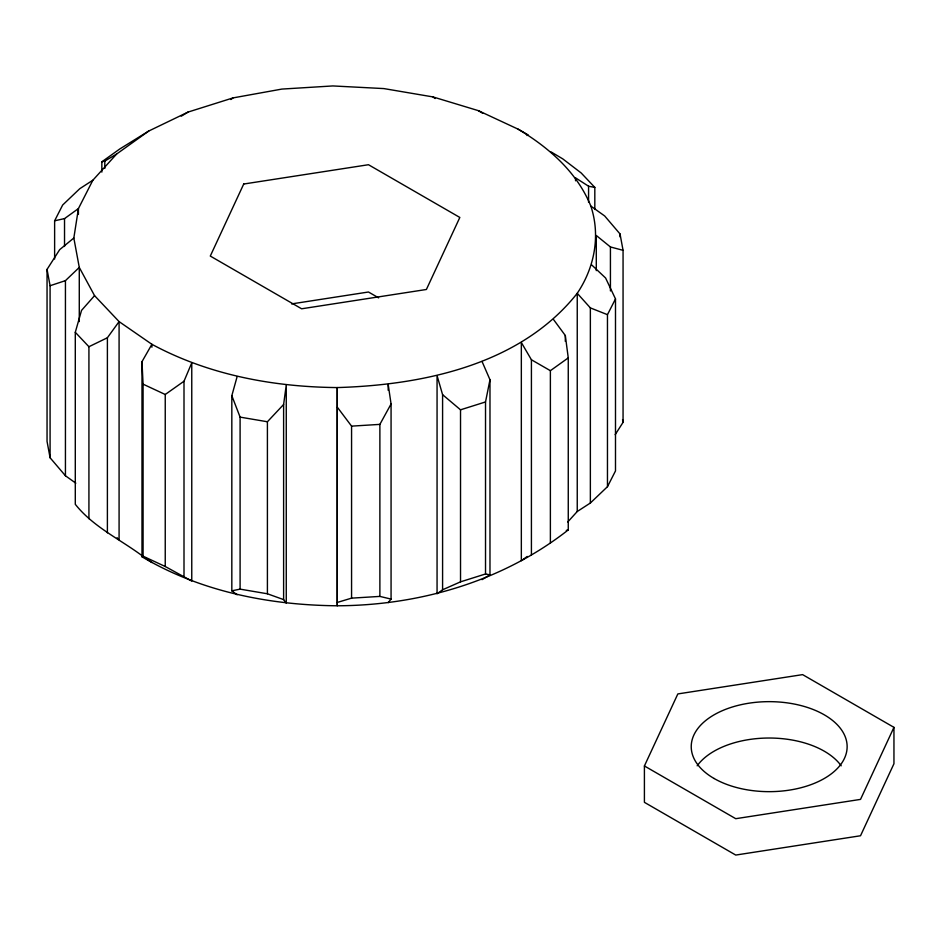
<?xml version="1.0" encoding="UTF-8"?>
<svg xmlns="http://www.w3.org/2000/svg" width="941" height="941" viewBox="0 0 941 941"><rect width="100%" height="100%" fill="white"/><g stroke="black" fill="none" stroke-linecap="round" stroke-linejoin="round"><path stroke-width="1.41" d="M151.901 347.229L151.901 344.3C208.596 374.93 273.29 386.974 337.266 387.574L337.266 605.781C269.561 605.181 200.739 591.642 141.985 556.79L141.985 361.673L151.901 344.3L119.084 321.61L94.559 295.65L79.279 267.432L73.833 238.026L78.421 208.584L92.865 180.213L116.625 154.03L148.784 131.011L188.094 112.061L233.05 97.899L281.924 89.077L332.843 85.937L383.857 88.583L432.978 96.923L478.346 110.65L518.209 129.211L528.124 134.928L527.031 135.528M283.617 599.605L283.617 404.489L286.264 384.928L286.264 603.134L283.617 599.605L267.409 593.783L240.096 589.137L231.827 590.819L231.827 395.702L237.132 376.576M553.484 319.481L565.318 335.514L568.258 357.886L568.258 529.912C502.917 581.209 419.768 605.451 337.266 605.781L337.266 387.574C423.685 384.987 520.796 364.59 577.245 293.298C594.489 267.644 600.711 235.756 590.83 206.079C577.068 172.191 548.932 147.643 518.209 129.211M442.588 589.784L442.588 394.667L437.059 375.6L437.059 593.818L442.588 589.784L460.525 581.844L485.521 573.975L485.521 401.948L489.979 379.741L482.027 361.45M142.526 556.025C119.86 539.111 93.23 526.913 75.292 504.305L75.292 332.291L81.538 310.389L94.559 295.65M184.001 576.351L184.001 381.234L191.764 362.861L191.764 581.079L165.24 566.506L143.079 556.19L141.985 556.79M644.409 765.962L677.838 693.929L802.614 674.626L893.95 727.358L893.95 763.727L860.521 835.761L735.744 855.063L644.409 802.332L644.409 765.962L735.744 818.694L860.521 799.391L893.95 727.358M54.625 259.022L54.625 220.794L62.659 205.02L79.762 188.706L92.865 180.213M567.741 521.984L577.245 511.504L590.36 503.012L607.463 486.697L607.463 314.67L615.496 298.909L605.592 277.995L591.701 264.927M607.463 486.697L615.496 470.923L615.496 298.909M391.068 403.971L391.068 599.088L379.882 596.406L379.882 424.379L391.068 403.971L388.186 384.422L388.186 390.28M75.821 483.168L65.435 475.758L50.085 457.749L47.05 441.4L47.05 269.385L59.683 249.647L73.833 238.026M615.167 434.671L623.06 422.344L623.06 250.318L620.037 233.968L604.687 215.971L590.83 206.079M88.924 518.738L88.924 346.723L107.392 337.748L119.084 321.61L119.084 539.816L117.119 537.734M388.186 602.64L391.068 599.088M267.409 593.783L267.409 421.756L283.617 404.489M50.085 457.749L50.085 285.723L65.435 280.641L79.279 267.432L79.279 321.61M230.839 99.523L233.05 97.899M54.625 220.794L64.529 218.606L78.421 208.584L78.421 214.442M101.851 172.097L101.851 161.805L119.73 149.007L148.784 131.011M550.379 542.71L550.379 370.683L568.258 357.886M527.289 556.449L521.338 560.707L521.338 342.5L531.418 359.768L550.379 370.683M165.24 566.506L165.24 394.491L184.001 381.234M181.272 116.178L188.094 112.061M482.027 579.656L489.979 574.857L489.979 379.741M101.851 161.805L104.804 161.087L116.625 154.03M442.588 394.667L460.525 409.817L485.521 401.948M337.384 602.405L351.569 598.147L379.882 596.406M566.294 530.395L568.258 529.912M291.592 303.908L368.484 292.004L378.635 297.874M337.384 407.288L351.569 426.132L379.882 424.379M231.827 395.702L240.096 417.122L267.409 421.756M575.551 180.79L575.551 177.861L588.572 186.224L594.818 187.412L594.818 209.467M485.521 573.975L489.979 574.857M596.288 270.632L596.288 235.485L610.427 246.954L623.06 250.318M577.245 511.504L577.245 293.298L590.36 307.895L607.463 314.67M141.985 361.673L143.079 384.163L165.24 394.491M551.038 151.901L562.73 158.853L581.185 172.979L594.818 187.412M478.346 110.65L482.78 113.343M146.043 558.46L151.901 562.518M432.978 96.923L435.107 98.523M231.827 590.819L237.132 594.794M75.292 332.291L88.924 346.723M622.554 419.615L623.06 422.344M47.05 269.385L50.085 285.723M620.037 233.968L620.037 236.909M610.427 246.954L610.427 290.969M590.36 307.895L590.36 503.012M588.572 186.224L588.572 202.362M565.318 335.514L565.318 341.383M531.418 359.768L531.418 554.884M460.525 409.817L460.525 581.844M351.569 426.132L351.569 598.147M240.096 417.122L240.096 589.137M143.079 384.163L143.079 556.19M107.392 337.748L107.392 532.865M104.804 161.087L104.804 168.427M65.435 280.641L65.435 475.758M64.529 218.606L64.529 246.483M697.163 765.809A77.95 45.003 0 0 1 769.185 738.026A77.95 45.003 0 0 1 841.195 765.809M243.719 184.024L210.29 256.058L301.626 308.789L426.391 289.487L459.831 217.453L368.484 164.722L243.719 184.024M714.066 778.478A77.95 45.003 0 0 0 844.477 758.305A77.95 45.003 0 0 0 749.001 703.186A77.95 45.003 0 0 0 714.066 778.478"/></g></svg>
